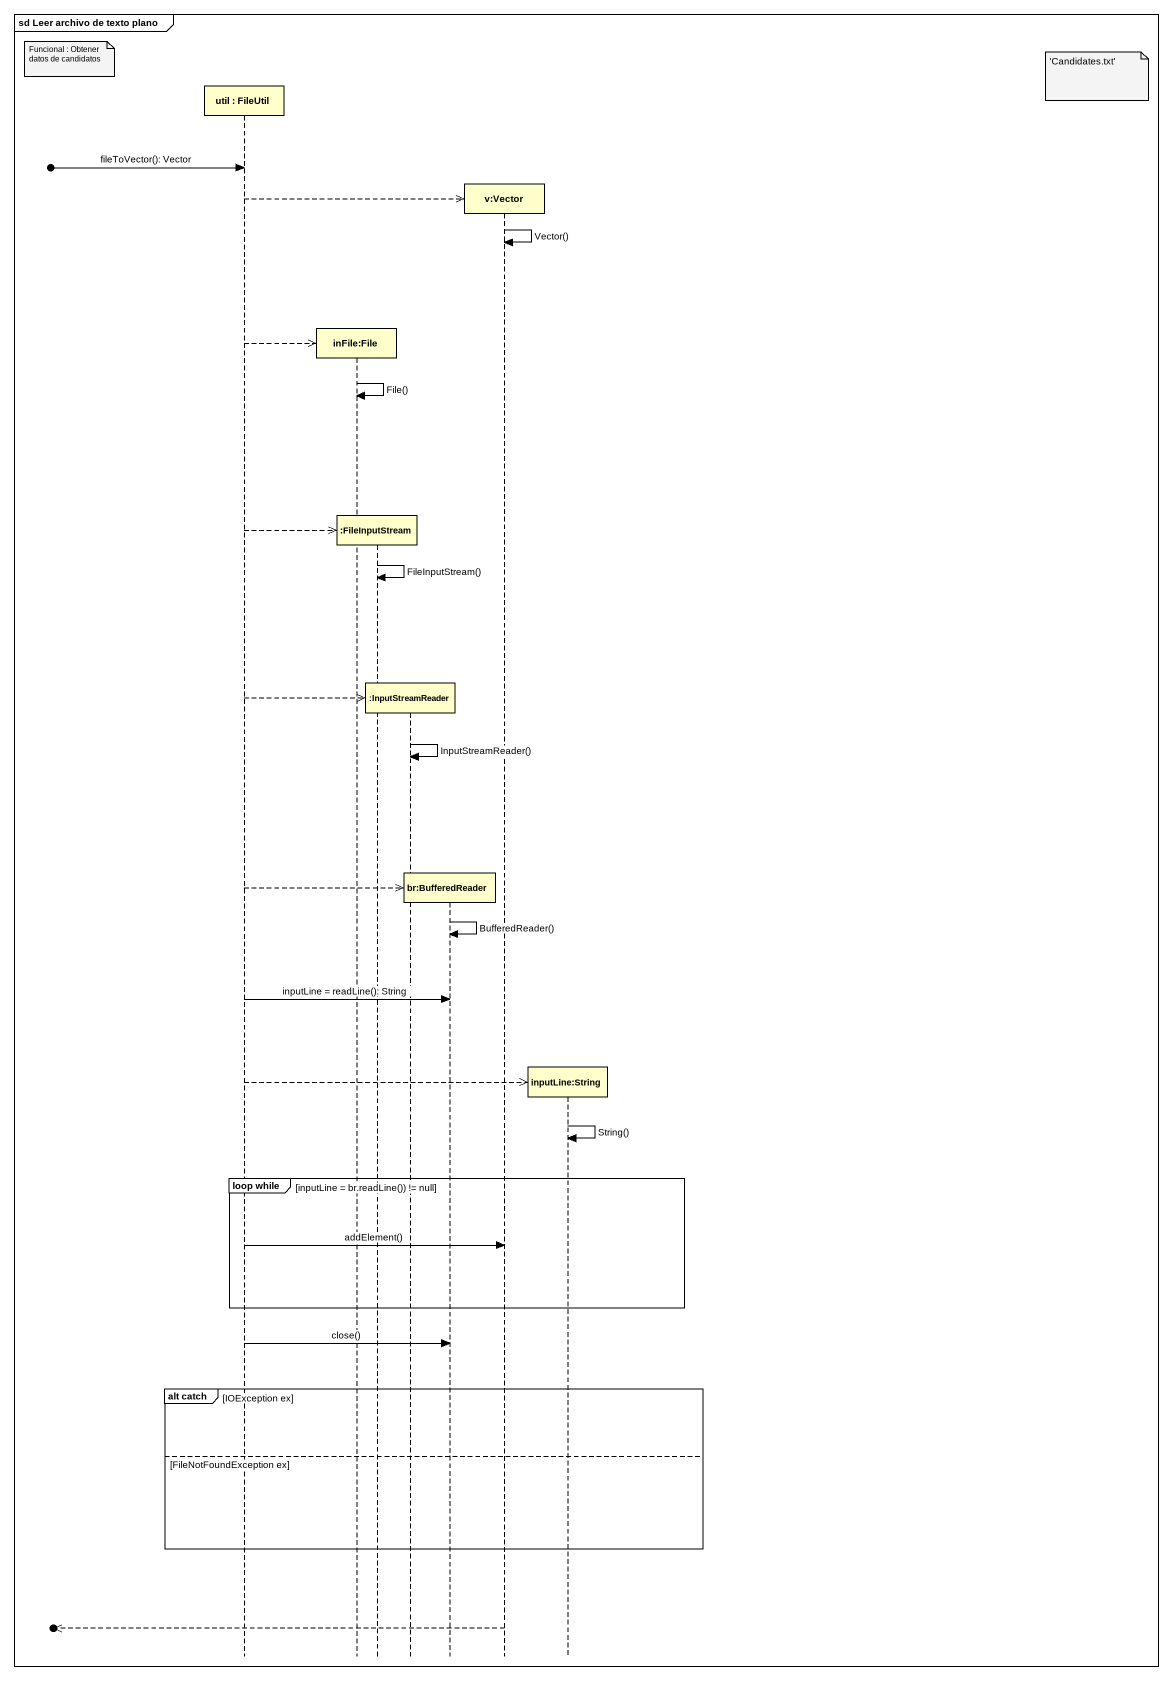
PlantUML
@startuml
mainframe sd Leer archivo de texto plano
hide footbox
participant "util : FileUtil" as util
participant "inFile:File" as inFile_File
participant ":FileInputStream" as FileInputStream
participant ":InputStreamReader" as InputStreamReader
participant "br:BufferedReader" as br_BufferedReader
participant "v:Vector" as v_Vector
participant "inputLine:String" as inputLine_String

note left of util : Funcional : Obtener datos de candidatos
note right of inputLine_String : 'Candidates.txt'
[o-> util : fileToVector(): Vector
util -->> v_Vector **
v_Vector -> v_Vector : Vector()
util -->> inFile_File **
inFile_File -> inFile_File : File()
util -->> FileInputStream **
FileInputStream -> FileInputStream : FileInputStream()
util -->> InputStreamReader **
InputStreamReader -> InputStreamReader : InputStreamReader()
util -->> br_BufferedReader **
br_BufferedReader -> br_BufferedReader : BufferedReader()
util -> br_BufferedReader : inputLine = readLine(): String
util -->> inputLine_String **
inputLine_String -> inputLine_String : String()
group loop while [inputLine = br.readLine()) != null]
  util -> v_Vector : addElement()
end
util -> br_BufferedReader : close()
group alt catch [IOException ex]
else FileNotFoundException ex
end
[o<<-- v_Vector
@enduml
